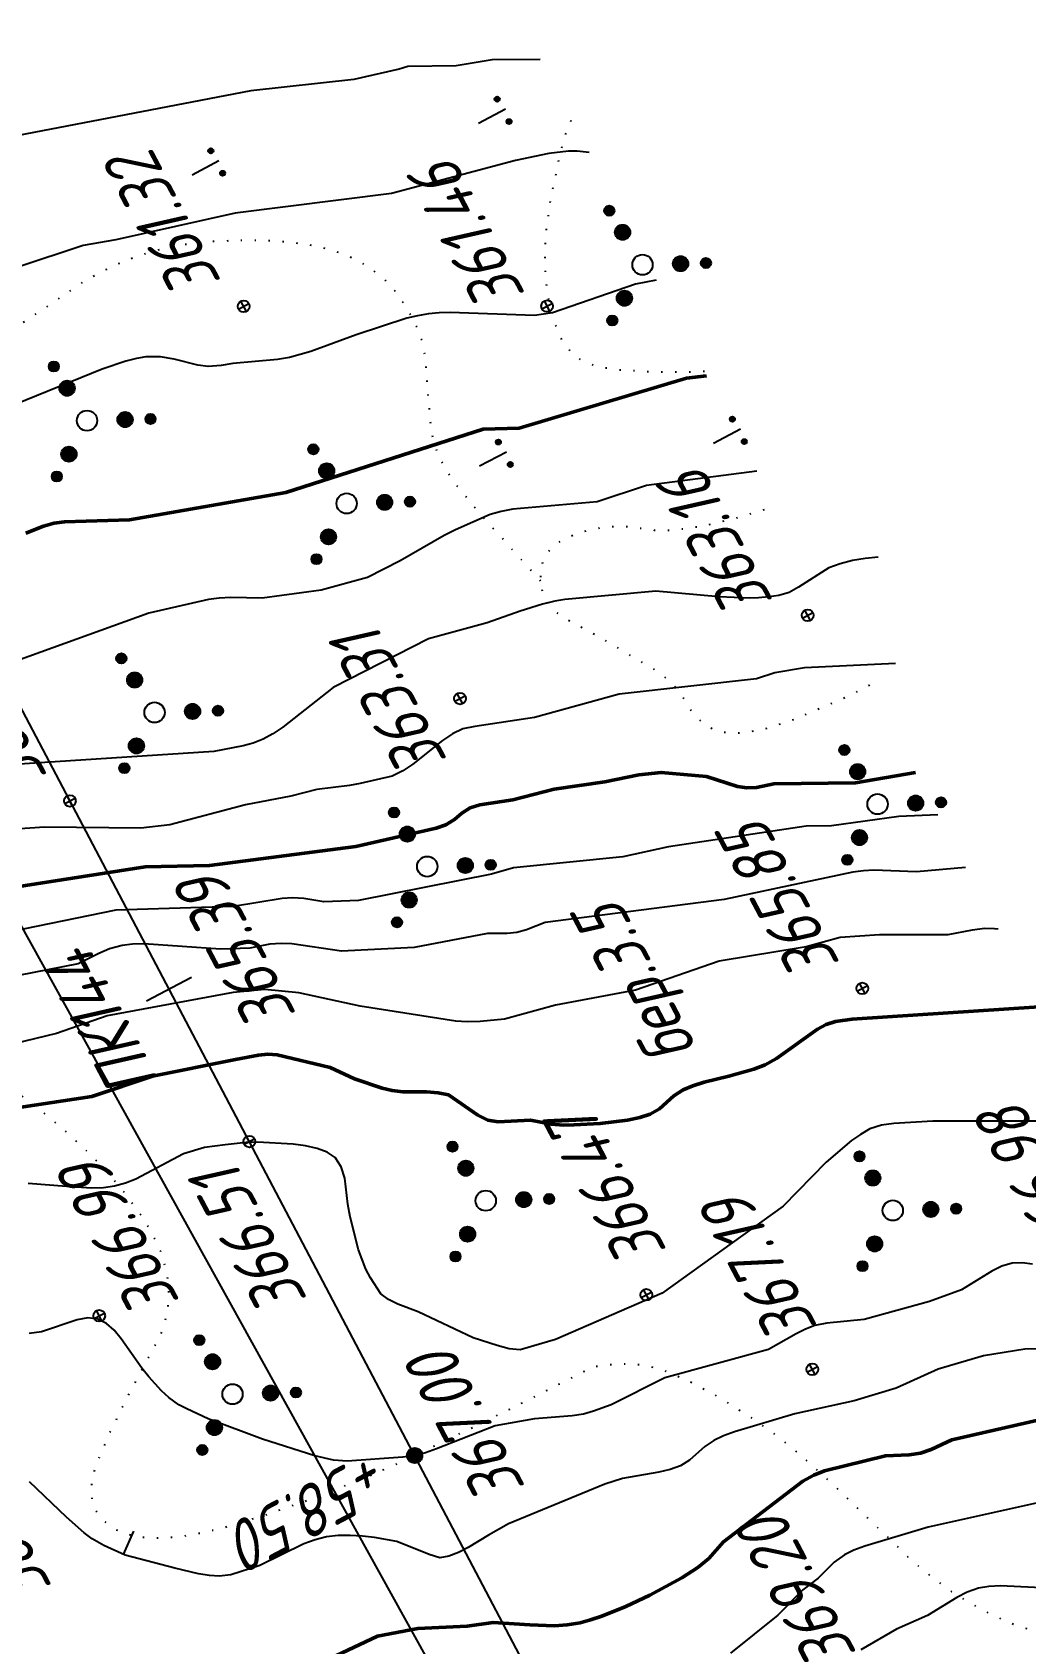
# Model space of a CAD drawing. Extents: x 1517348 to 1518464, y 2188576 to 2190606.
# Drawn here: x 1518215.2 to 1518293.5, y 2188930.2 to 2189057.1 of the extents above; entities that cross this region are included whole.
import ezdxf
from ezdxf.enums import TextEntityAlignment as Align

# ---------------------------------------------------------------- set-up
doc = ezdxf.new("R2010")
doc.units = 0
doc.linetypes.add('ИИDot', pattern=[1, 0, -1])
for name, color, linetype, lineweight in [('ИИ_КОНТУР_025', 7, 'ИИDot', 25), ('ИИ_ОТМЕТКА_025', 7, 'Continuous', 25), ('ИИ_ПИКЕТАЖ_025', 7, 'Continuous', 25), ('ИИ_РАЗМЕР_025', 7, 'Continuous', 25), ('ИИ_РЕЛЬЕФ_025', 34, 'Continuous', 25), ('ИИ_РЕЛЬЕФ_050', 34, 'Continuous', 50), ('ИИ_ТЕКСТ_025', 7, 'Continuous', 25), ('ИИ_ТРАССА_ТРУБ_025', 7, 'Continuous', 25), ('ИИ_УГОДЬЯ_025', 7, 'Continuous', 25)]:
    doc.layers.add(name, color=color, linetype=linetype, lineweight=lineweight)
doc.styles.add('VNIPISIMPLEXCUR', font='simplex.shx', dxfattribs={"width": 0.8, "oblique": 15})
doc.dimstyles.new('ИИ-2000-м-dm$0', dxfattribs={"dimscale": 2, "dimtxt": 2.5, "dimasz": 2.5, "dimexe": 1.25, "dimexo": 0, "dimgap": 1, "dimtad": 1, "dimtoh": 1, "dimzin": 1, "dimdsep": 46, "dimtxsty": 'VNIPISIMPLEXCUR', "dimblk": 'OBLIQUE', "dimcen": 2.5, "dimaunit": 1, "dimadec": 4, "dimazin": 0, "dimtfac": 1, "dimtmove": 1, "dimatfit": 2, "dimfxl": 1, "dimarcsym": 0})
doc.dimstyles.new('ИИ-2000-м-dm$2', dxfattribs={"dimscale": 2, "dimtxt": 2.5, "dimasz": 2.5, "dimexe": 1.25, "dimexo": 0, "dimgap": 1, "dimtad": 2, "dimtoh": 1, "dimzin": 1, "dimdsep": 46, "dimtxsty": 'VNIPISIMPLEXCUR', "dimcen": 2.5, "dimaunit": 1, "dimazin": 0, "dimtfac": 1, "dimtmove": 1, "dimatfit": 2, "dimfxl": 1, "dimarcsym": 0})

# ---------------------------------------------------------------- blocks, each defined once
blk = doc.blocks.new('PICKET')
at = {"color": 0, "linetype": 'Continuous', "lineweight": 25}
for p, q in [((-0.23, 0), (0.23, 0)), ((0, 0.23), (0, -0.23))]:
    blk.add_line(p, q, dxfattribs=at)
blk.add_circle((0, 0), 0.23, dxfattribs=at)
at = {"color": 0, "linetype": 'Continuous', "style": 'VNIPISIMPLEXCUR', "oblique": 15, "width": 0.8}
blk.add_attdef('OTMETKA', (1.25, 0.3), '', height=2, dxfattribs=at)
at = {"color": 8, "linetype": 'Continuous', "style": 'VNIPISIMPLEXCUR', "oblique": 15, "width": 0.8, "flags": 1}
blk.add_attdef('NOMER', (1.25, -2.7), '', height=2, dxfattribs=at)
blk = doc.blocks.new('ИИ053952')
at = {"linetype": 'Continuous', "lineweight": 25}
h = blk.add_hatch(color=0, dxfattribs=at)
edge = h.paths.add_edge_path()
edge.add_arc((-1.309, 2.13), 0.2, 0, 360)
h = blk.add_hatch(color=0, dxfattribs=at)
edge = h.paths.add_edge_path()
edge.add_arc((-0.785, 1.278), 0.3, 0, 360)
h = blk.add_hatch(color=0, dxfattribs=at)
edge = h.paths.add_edge_path()
edge.add_arc((1.499, 0.041), 0.3, 0, 360)
h = blk.add_hatch(color=0, dxfattribs=at)
edge = h.paths.add_edge_path()
edge.add_arc((2.499, 0.068), 0.2, 0, 360)
h = blk.add_hatch(color=0, dxfattribs=at)
edge = h.paths.add_edge_path()
edge.add_arc((-0.714, -1.319), 0.3, 0, 360)
h = blk.add_hatch(color=0, dxfattribs=at)
edge = h.paths.add_edge_path()
edge.add_arc((-1.19, -2.198), 0.2, 0, 360)
at = {"color": 0, "linetype": 'Continuous', "lineweight": 25}
for centre, radius in [((-1.309, 2.13), 0.2), ((-0.785, 1.278), 0.3), ((0, 0), 0.4), ((1.499, 0.041), 0.3), ((2.499, 0.068), 0.2), ((-0.714, -1.319), 0.3), ((-1.19, -2.198), 0.2)]:
    blk.add_circle(centre, radius, dxfattribs=at)
blk = doc.blocks.new('ИИ05407')
at = {"linetype": 'Continuous', "lineweight": 25}
h = blk.add_hatch(color=0, dxfattribs=at)
edge = h.paths.add_edge_path()
edge.add_arc((-0.5, 0.1), 0.1, 0, 360)
h = blk.add_hatch(color=0, dxfattribs=at)
edge = h.paths.add_edge_path()
edge.add_arc((0.5, 0.1), 0.1, 0, 360)
at = {"color": 0, "linetype": 'Continuous', "lineweight": 25}
blk.add_lwpolyline([(0, 0), (0, 1.2)], dxfattribs=at)
for centre in [(-0.5, 0.1), (0.5, 0.1)]:
    blk.add_circle(centre, 0.1, dxfattribs=at)
blk = doc.blocks.new('ИИ15001')
at = {"color": 0, "linetype": 'Continuous', "lineweight": 25}
blk.add_lwpolyline([(0, 1), (0, -1)], dxfattribs=at)
at = {"color": 0, "linetype": 'Continuous', "lineweight": 25, "style": 'VNIPISIMPLEXCUR', "oblique": 15, "width": 0.8}
blk.add_attdef('STATIONING', text='', height=2, dxfattribs=at).set_placement((0, 2), align=Align.CENTER)
at = {"color": 7, "linetype": 'Continuous', "lineweight": 25, "style": 'VNIPISIMPLEXCUR', "oblique": 15, "width": 0.8}
blk.add_attdef('HEIGHT', text='', height=2, dxfattribs=at).set_placement((0, -2), align=Align.TOP_CENTER)
blk = doc.blocks.new('ИИ15002')
at = {"linetype": 'Continuous', "lineweight": 25}
h = blk.add_hatch(color=0, dxfattribs=at)
edge = h.paths.add_edge_path()
edge.add_arc((0, 0), 0.3, 0, 360)
at = {"color": 0, "linetype": 'Continuous', "lineweight": 25}
blk.add_circle((0, 0), 0.3, dxfattribs=at)
at = {"color": 0, "linetype": 'Continuous', "style": 'VNIPISIMPLEXCUR', "oblique": 15, "width": 0.8}
blk.add_attdef('STATIONING', (1, 1.3), '', height=2, rotation=90, dxfattribs=at)
at = {"color": 7, "linetype": 'Continuous', "style": 'VNIPISIMPLEXCUR', "oblique": 15, "width": 0.8}
blk.add_attdef('HEIGHT', text='', height=2, dxfattribs=at).set_placement((0, -1.3), align=Align.TOP_CENTER)
blk = doc.blocks.new('ИИ053296')
at = {"color": 0, "linetype": 'Continuous', "lineweight": 25}
blk.add_lwpolyline([(0, 0), (1, 0)], dxfattribs=at)
blk = doc.blocks.new('*D23')
at = {"layer": 'Defpoints', "color": 0, "transparency": 16777216}
for p in [(1517433.62, 2190485.82), (1517814.44, 2189993.77), (1517710.22, 2189950.84), (1517583.52, 2189878.79), (1518412.38, 2188627.85)]:
    blk.add_point(p, dxfattribs=at)
at = {"layer": 'ИИ_РАЗМЕР_025', "color": 0, "lineweight": -2, "transparency": 16777216}
for p, q in [((1517701.87, 2189947.56), (1517694.82, 2189960.94)), ((1517709.2, 2189948.67), (1517701.87, 2189947.56))]:
    blk.add_line(p, q, dxfattribs=at)
blk.add_arc((1517718.1, 2189945.8), 9.35, 142.4771, 181.7709, dxfattribs=at)
at = {"layer": 'ИИ_РАЗМЕР_025', "color": 0, "transparency": 16777216}
for points in [[(1517710.25, 2189952), (1517711.11, 2189950.98), (1517713.74, 2189954.07)], [(1517709.4, 2189945.67), (1517708.1, 2189945.35), (1517709.73, 2189941.63)]]:
    blk.add_solid(points, dxfattribs=at)
at = {"layer": 'ИИ_РАЗМЕР_025', "color": 0, "transparency": 16777216, "insert": (1517695.12, 2189953.12), "char_height": 4, "attachment_point": 5, "rotation": 117.7798, "style": 'VNIPISIMPLEXCUR'}
blk.add_mtext("88°41'", dxfattribs=at)
blk = doc.blocks.new('_Oblique')
at = {"color": 0, "linetype": 'ByBlock', "lineweight": -2}
blk.add_line((-0.5, -0.5), (0.5, 0.5), dxfattribs=at)
blk = doc.blocks.new('*D27')
at = {"layer": 'Defpoints', "color": 0, "transparency": 16777216}
for p in [(1517483.76, 2190304.73), (1518396.8, 2188657.42), (1518396.8, 2188657.42)]:
    blk.add_point(p, dxfattribs=at)
at = {"layer": 'ИИ_РАЗМЕР_025', "color": 0, "lineweight": -2, "transparency": 16777216}
for p, q in [((1517483.76, 2190304.73), (1517481.57, 2190303.52)), ((1517483.76, 2190304.73), (1518396.8, 2188657.42)), ((1518396.8, 2188657.42), (1518394.62, 2188656.2))]:
    blk.add_line(p, q, dxfattribs=at)
at = {"layer": 'ИИ_РАЗМЕР_025', "color": 0, "lineweight": -2, "transparency": 16777216, "xscale": 4, "yscale": 4, "zscale": 4}
for p, rotation in [((1517483.76, 2190304.73), 118.9980081626661), ((1518396.8, 2188657.42), 298.9980081626661)]:
    blk.add_blockref('_Oblique', p, dxfattribs=dict(at, rotation=rotation))
at = {"layer": 'ИИ_РАЗМЕР_025', "color": 0, "transparency": 16777216, "insert": (1517937.66, 2189479.62), "char_height": 4, "attachment_point": 5, "rotation": 118.998, "style": 'VNIPISIMPLEXCUR'}
blk.add_mtext('1883.43', dxfattribs=at)

msp = doc.modelspace()

# ---------------------------------------------------------------- linework, layer by layer
at = {"layer": 'ИИ_КОНТУР_025', "linetype": 'ИИDot', "flags": 128}
for points in [[(1518255.23, 2189013.891), (1518250.543, 2189019.079), (1518248.5, 2189021.566), (1518247.786, 2189022.625), (1518247.263, 2189023.63), (1518246.877, 2189024.648), (1518246.63, 2189025.679), (1518246.325, 2189028.986), (1518246.172, 2189031.458), (1518245.896, 2189032.751), (1518245.4, 2189034.072), (1518244.684, 2189035.42), (1518243.748, 2189036.766), (1518243.197, 2189037.377), (1518242.591, 2189037.936), (1518241.93, 2189038.443), (1518241.214, 2189038.899), (1518240.443, 2189039.303), (1518239.617, 2189039.655), (1518238.735, 2189039.956), (1518237.788, 2189040.207), (1518236.766, 2189040.41), (1518234.494, 2189040.671), (1518231.919, 2189040.74), (1518229.041, 2189040.616), (1518227.539, 2189040.456), (1518226.066, 2189040.197), (1518224.62, 2189039.837), (1518223.202, 2189039.378), (1518221.811, 2189038.819), (1518220.447, 2189038.161), (1518219.111, 2189037.403), (1518210.78, 2189031.778), (1518206.6, 2189029.171), (1518200.816, 2189025.87), (1518195.222, 2189022.855), (1518193.138, 2189021.843), (1518190.95, 2189020.854), (1518188.657, 2189019.888), (1518183.761, 2189018.022), (1518178.449, 2189016.246), (1518175.79, 2189015.457), (1518173.334, 2189014.819), (1518171.082, 2189014.333), (1518169.033, 2189013.999), (1518167.186, 2189013.817), (1518165.544, 2189013.786), (1518164.104, 2189013.907), (1518162.867, 2189014.18), (1518160.767, 2189014.911), (1518159.004, 2189015.706), (1518157.58, 2189016.568), (1518156.995, 2189017.023), (1518156.046, 2189017.996), (1518155.217, 2189019.129), (1518154.475, 2189020.438), (1518153.82, 2189021.92), (1518153.189, 2189023.527), (1518152.745, 2189024.269), (1518152.195, 2189024.955), (1518151.539, 2189025.583), (1518150.777, 2189026.154), (1518149.908, 2189026.668), (1518148.933, 2189027.124), (1518146.75, 2189027.88), (1518141.577, 2189029.45), (1518140.346, 2189029.795), (1518139.026, 2189030.307), (1518136.779, 2189031.464), (1518132.669, 2189033.999), (1518130.602, 2189035.11), (1518128.916, 2189035.864), (1518128.086, 2189036.398), (1518127.77, 2189036.702), (1518127.519, 2189037.03), (1518127.334, 2189037.383), (1518127.213, 2189037.761), (1518127.162, 2189038.574), (1518127.315, 2189039.381), (1518127.664, 2189040.166), (1518128.209, 2189040.929), (1518128.967, 2189041.658), (1518129.456, 2189041.984), (1518130.025, 2189042.279), (1518131.4, 2189042.781), (1518133.092, 2189043.162), (1518135.027, 2189043.47), (1518135.933, 2189043.695), (1518136.774, 2189043.983), (1518137.548, 2189044.333), (1518138.258, 2189044.746), (1518138.902, 2189045.221), (1518139.48, 2189045.759), (1518139.993, 2189046.36), (1518140.431, 2189047.057), (1518140.783, 2189047.883), (1518141.051, 2189048.838), (1518141.233, 2189049.922), (1518141.33, 2189051.135), (1518141.342, 2189052.477), (1518141.269, 2189053.948), (1518140.816, 2189058.535), (1518140.737, 2189060.839), (1518140.778, 2189061.734), (1518140.873, 2189062.458), (1518141.022, 2189063.012), (1518141.224, 2189063.394), (1518142.283, 2189064.479), (1518144.084, 2189065.951), (1518146.545, 2189067.799), (1518147.314, 2189068.473), (1518148.002, 2189069.168), (1518148.61, 2189069.885), (1518149.137, 2189070.623), (1518149.585, 2189071.383), (1518149.952, 2189072.164), (1518150.239, 2189072.967), (1518150.665, 2189074.626), (1518150.955, 2189076.346), (1518151.109, 2189078.127), (1518151.127, 2189079.971), (1518150.967, 2189081.857), (1518150.584, 2189083.768), (1518149.98, 2189085.704), (1518149.153, 2189087.665), (1518145.202, 2189095.753), (1518144.648, 2189096.775), (1518144.023, 2189097.769), (1518143.328, 2189098.736), (1518142.561, 2189099.674), (1518141.723, 2189100.585), (1518140.814, 2189101.468), (1518139.834, 2189102.324), (1518137.705, 2189103.934), (1518135.594, 2189105.315), (1518133.545, 2189106.45), (1518131.558, 2189107.338), (1518129.601, 2189107.989), (1518127.49, 2189108.47), (1518125.195, 2189108.791), (1518122.714, 2189108.951), (1518121.404, 2189108.971), (1518119.988, 2189109.173), (1518118.408, 2189109.78), (1518116.662, 2189110.791), (1518114.752, 2189112.207), (1518112.676, 2189114.026), (1518110.764, 2189116.314), (1518108.715, 2189118.448), (1518105.461, 2189121.913), (1518102.95, 2189125.03), (1518100.725, 2189127.91), (1518098.784, 2189130.555), (1518097.127, 2189132.963), (1518095.755, 2189135.134), (1518094.668, 2189137.07), (1518093.866, 2189138.768), (1518093.348, 2189140.231), (1518092.344, 2189144.263), (1518091.588, 2189148.296), (1518090.364, 2189152.349), (1518088.892, 2189155.454), (1518087.655, 2189157.641), (1518086.246, 2189159.531), (1518082.475, 2189163.378), (1518082.475, 2189163.378), (1518072.192, 2189172.117), (1518070.902, 2189173.259), (1518069.724, 2189174.435), (1518068.658, 2189175.644), (1518067.703, 2189176.886), (1518066.861, 2189178.162), (1518066.129, 2189179.471), (1518065.51, 2189180.814), (1518065.002, 2189182.19), (1518064.212, 2189184.927), (1518063.647, 2189187.567), (1518063.308, 2189190.111), (1518063.195, 2189192.558), (1518063.164, 2189193.744), (1518063.07, 2189194.901), (1518062.913, 2189196.031), (1518062.693, 2189197.133), (1518062.41, 2189198.207), (1518062.064, 2189199.253), (1518061.656, 2189200.271), (1518060.298, 2189203.137), (1518059.649, 2189204.859), (1518059.237, 2189206.428), (1518058.282, 2189209.588), (1518058.256, 2189211.543), (1518058.314, 2189212.317), (1518058.631, 2189213.536), (1518059.753, 2189214.667), (1518061.602, 2189215.641), (1518063.933, 2189216.45), (1518064.473, 2189216.665), (1518065.008, 2189216.771), (1518067.551, 2189216.658), (1518069.338, 2189216.769), (1518070.211, 2189216.958), (1518071.651, 2189217.528), (1518073.248, 2189218.443), (1518075.08, 2189219.813), (1518077.227, 2189221.748), (1518079.66, 2189224.163), (1518080.466, 2189224.865), (1518081.251, 2189225.46), (1518082.016, 2189225.946), (1518082.759, 2189226.324), (1518083.482, 2189226.595), (1518084.183, 2189226.757), (1518087.779, 2189226.942), (1518089.109, 2189227.146), (1518089.472, 2189227.266), (1518089.779, 2189227.459), (1518090.03, 2189227.726), (1518090.226, 2189228.066), (1518090.365, 2189228.479), (1518090.449, 2189228.966), (1518090.449, 2189230.158), (1518089.91, 2189234.73), (1518087.961, 2189247.96), (1518087.825, 2189250.237), (1518087.886, 2189252.738), (1518087.95, 2189253.622), (1518088.076, 2189254.479), (1518088.305, 2189255.258), (1518088.637, 2189255.959), (1518089.071, 2189256.583), (1518089.608, 2189257.129), (1518090.248, 2189257.597), (1518090.991, 2189257.988), (1518092.724, 2189258.569), (1518099.878, 2189260.634), (1518101.957, 2189261.46), (1518103.896, 2189262.481), (1518104.484, 2189262.877), (1518105.004, 2189263.315), (1518105.456, 2189263.797), (1518105.839, 2189264.323), (1518106.154, 2189264.892), (1518106.4, 2189265.505), (1518106.577, 2189266.162), (1518106.686, 2189266.862), (1518106.717, 2189268.224), (1518106.644, 2189268.845), (1518106.512, 2189269.425), (1518106.32, 2189269.965), (1518106.07, 2189270.464), (1518105.76, 2189270.923), (1518104.98, 2189271.724), (1518104.083, 2189272.396), (1518103.086, 2189272.944), (1518101.99, 2189273.367), (1518097.144, 2189274.54), (1518093.668, 2189275.367), (1518091.173, 2189276.193), (1518088.847, 2189277.215), (1518087.427, 2189278.042), (1518086.156, 2189279.032), (1518085.035, 2189280.183), (1518084.063, 2189281.496), (1518083.004, 2189282.964), (1518081.622, 2189284.582), (1518079.915, 2189286.349), (1518074.918, 2189291.083), (1518072.596, 2189293.566), (1518071.406, 2189295.034), (1518070.918, 2189295.751), (1518070.498, 2189296.507), (1518070.147, 2189297.303), (1518069.865, 2189298.139), (1518069.653, 2189299.014), (1518069.509, 2189299.929), (1518069.434, 2189300.883), (1518069.458, 2189306.334), (1518069.366, 2189308.42), (1518069.282, 2189309.048), (1518069.121, 2189309.686), (1518068.882, 2189310.336), (1518068.565, 2189310.996), (1518067.699, 2189312.351), (1518066.52, 2189313.75), (1518065.842, 2189314.428), (1518065.142, 2189315.043), (1518064.42, 2189315.594), (1518063.675, 2189316.081), (1518063.028, 2189316.438), (1518059.919, 2189318.486), (1518058.588, 2189319.226), (1518057.508, 2189319.692), (1518056.256, 2189319.979), (1518055.129, 2189320.09), (1518054.103, 2189320.051), (1518052.834, 2189319.821), (1518051.629, 2189319.439), (1518048.594, 2189318.088), (1518047.29, 2189317.534), (1518046.173, 2189317.209), (1518044.925, 2189317.086), (1518042.387, 2189317.065), (1518041.405, 2189317.244), (1518040.15, 2189317.884)], [(1518268.136, 2189030.398), (1518267.121, 2189030.346), (1518264.011, 2189030.354), (1518261.475, 2189030.513), (1518260.103, 2189030.701), (1518259.505, 2189030.841), (1518258.954, 2189031.039), (1518258.45, 2189031.296), (1518257.993, 2189031.611), (1518257.584, 2189031.984), (1518257.222, 2189032.415), (1518256.907, 2189032.904), (1518256.408, 2189034.043), (1518256.03, 2189035.307), (1518255.764, 2189036.683), (1518255.608, 2189038.169), (1518255.572, 2189039.79), (1518255.706, 2189041.687), (1518256.017, 2189043.883), (1518256.816, 2189047.739), (1518257.195, 2189049.068), (1518257.666, 2189050.257), (1518257.67, 2189050.266)], [(1518281.157, 2189005.681), (1518281.122, 2189005.663), (1518279.019, 2189004.602), (1518275.328, 2189003.025), (1518273.193, 2189002.305), (1518271.451, 2189001.942), (1518270.501, 2189001.892), (1518269.668, 2189001.964), (1518268.945, 2189002.15), (1518268.332, 2189002.45), (1518267.59, 2189003.082), (1518266.978, 2189003.82), (1518266.13, 2189005.242), (1518265.315, 2189006.1), (1518264.167, 2189006.933), (1518260.124, 2189009.333), (1518256.87, 2189011.085), (1518256.133, 2189011.745), (1518255.58, 2189012.578), (1518255.34, 2189013.213), (1518255.23, 2189013.891), (1518255.252, 2189014.613), (1518255.405, 2189015.379), (1518255.547, 2189015.76), (1518255.756, 2189016.117), (1518256.029, 2189016.45), (1518256.369, 2189016.757), (1518257.245, 2189017.299), (1518258.384, 2189017.742), (1518259.657, 2189018.054), (1518260.936, 2189018.201), (1518262.22, 2189018.185), (1518264.209, 2189017.909), (1518265.013, 2189017.886), (1518265.923, 2189017.934), (1518268.058, 2189018.247), (1518270.614, 2189018.848), (1518273.482, 2189019.703), (1518273.724, 2189019.791)], [(1518124.969, 2188958.89), (1518128.53, 2188958.862), (1518131.597, 2188958.661), (1518132.881, 2188958.495), (1518135.066, 2188958.092), (1518136.189, 2188957.97), (1518137.369, 2188957.92), (1518138.607, 2188957.941), (1518139.902, 2188958.035), (1518141.256, 2188958.2), (1518144.135, 2188958.747), (1518146.942, 2188959.51), (1518148.205, 2188959.946), (1518149.374, 2188960.417), (1518150.45, 2188960.925), (1518151.433, 2188961.468), (1518152.322, 2188962.047), (1518153.902, 2188963.256), (1518154.758, 2188963.771), (1518155.687, 2188964.207), (1518156.687, 2188964.563), (1518157.759, 2188964.84), (1518158.904, 2188965.038), (1518160.12, 2188965.157), (1518162.704, 2188965.247), (1518163.942, 2188965.398), (1518165.122, 2188965.65), (1518166.245, 2188966.002), (1518167.31, 2188966.456), (1518168.318, 2188967.01), (1518169.268, 2188967.665), (1518172.978, 2188970.904), (1518175.313, 2188973.177), (1518178.087, 2188976.051), (1518180.125, 2188978.312), (1518181.848, 2188979.559), (1518184.72, 2188979.767), (1518186.418, 2188979.937), (1518187.937, 2188980.131), (1518189.364, 2188980.095), (1518190.991, 2188979.94), (1518194.459, 2188979.908), (1518197.799, 2188979.937), (1518199.591, 2188979.854), (1518201.398, 2188979.606), (1518203.219, 2188979.192), (1518205.054, 2188978.612), (1518206.904, 2188977.867), (1518208.768, 2188976.957), (1518210.646, 2188975.881), (1518212.539, 2188974.639), (1518214.378, 2188973.311), (1518216.095, 2188971.976), (1518217.689, 2188970.634), (1518219.161, 2188969.284), (1518220.511, 2188967.928), (1518221.738, 2188966.564), (1518222.843, 2188965.193), (1518223.825, 2188963.814), (1518224.646, 2188962.443), (1518225.265, 2188961.094), (1518225.682, 2188959.766), (1518225.898, 2188958.459), (1518225.912, 2188957.175), (1518225.725, 2188955.911), (1518225.337, 2188954.67), (1518224.746, 2188953.45), (1518222.835, 2188949.952), (1518221.248, 2188946.713), (1518220.37, 2188944.698), (1518220.039, 2188943.755), (1518219.852, 2188942.884), (1518219.809, 2188942.085), (1518219.91, 2188941.358), (1518220.154, 2188940.703), (1518220.543, 2188940.12), (1518221.076, 2188939.609), (1518221.752, 2188939.17), (1518222.569, 2188938.828), (1518223.523, 2188938.609), (1518224.613, 2188938.512), (1518225.84, 2188938.537), (1518227.204, 2188938.684), (1518228.705, 2188938.954), (1518230.342, 2188939.346), (1518233.948, 2188940.451), (1518237.547, 2188941.718), (1518241.059, 2188943.1), (1518244.485, 2188944.597), (1518252.5, 2188948.498), (1518259.385, 2188951.999), (1518261.059, 2188952.214), (1518262.462, 2188952.241), (1518263.615, 2188952.082), (1518265.173, 2188951.623), (1518266.884, 2188950.889), (1518268.983, 2188949.752), (1518271.548, 2188948.166), (1518273.529, 2188946.774), (1518275.454, 2188945.245), (1518278.237, 2188942.747), (1518284.178, 2188937.012), (1518285.312, 2188936.023), (1518286.458, 2188935.114), (1518287.616, 2188934.285), (1518288.785, 2188933.536), (1518289.965, 2188932.867), (1518291.158, 2188932.278), (1518292.361, 2188931.769), (1518294.617, 2188930.985), (1518296.545, 2188930.51), (1518297.386, 2188930.389), (1518298.145, 2188930.345), (1518298.823, 2188930.378), (1518299.971, 2188930.638), (1518304.152, 2188931.838), (1518305.481, 2188932.366), (1518306.585, 2188932.989), (1518307.564, 2188933.769), (1518309.172, 2188935.362), (1518310.577, 2188936.966), (1518310.952, 2188937.531), (1518311.245, 2188938.1), (1518311.457, 2188938.67), (1518311.587, 2188939.244), (1518311.635, 2188939.82), (1518311.601, 2188940.399), (1518311.486, 2188940.981), (1518311.261, 2188941.653), (1518310.404, 2188943.538), (1518309.002, 2188946.142), (1518305.88, 2188951.396), (1518302.157, 2188957.596), (1518301.014, 2188959.772), (1518300.947, 2188960.027), (1518300.946, 2188963.518), (1518301.228, 2188965.169), (1518301.703, 2188966.679)]]:
    msp.add_lwpolyline(points, dxfattribs=at)
at = {"layer": 'ИИ_РЕЛЬЕФ_025'}
for points, elevation in [([(1518255.187, 2189054.98), (1518251.405, 2189054.957), (1518248.588, 2189054.482), (1518244.779, 2189054.436), (1518244.071, 2189054.214), (1518240.521, 2189053.405), (1518232.398, 2189052.516), (1518211.297, 2189048.477)], 360.5), ([(1518259.049, 2189047.648), (1518258.114, 2189047.769), (1518257.43, 2189047.75), (1518255.89, 2189047.57), (1518253.243, 2189047.022), (1518243.484, 2189044.426), (1518231.161, 2189042.87), (1518221.757, 2189040.784), (1518219.193, 2189040.331), (1518208.773, 2189036.877)], 361), ([(1518264.344, 2189037.596), (1518262.697, 2189037.277), (1518256.17, 2189035.014), (1518254.743, 2189034.813), (1518248.097, 2189035.057), (1518247.226, 2189035.023), (1518246.406, 2189034.946), (1518245.517, 2189034.797), (1518244.69, 2189034.594), (1518240.696, 2189033.294), (1518237.126, 2189031.981), (1518235.431, 2189031.501), (1518234.5, 2189031.332), (1518230.966, 2189031.031), (1518230.056, 2189030.875), (1518229.027, 2189030.79), (1518228.229, 2189030.896), (1518226.355, 2189031.371), (1518225.286, 2189031.545), (1518224.135, 2189031.544), (1518223.376, 2189031.423), (1518222.535, 2189031.211), (1518220.669, 2189030.58), (1518213.824, 2189027.796)], 361.5), ([(1518272.271, 2189022.55), (1518263.564, 2189021.427), (1518259.679, 2189020.138), (1518253.042, 2189019.543), (1518252.131, 2189019.365), (1518251.245, 2189019.13), (1518248.526, 2189017.915), (1518247.638, 2189017.467), (1518244.165, 2189015.474), (1518241.588, 2189014.175), (1518237.946, 2189013.166), (1518233.283, 2189012.529), (1518230.808, 2189012.599), (1518229.907, 2189012.545), (1518229.058, 2189012.425), (1518224.348, 2189011.349), (1518213.008, 2189007.263)], 362.5), ([(1518281.831, 2189015.776), (1518280.794, 2189015.675), (1518279.798, 2189015.5), (1518278.843, 2189015.251), (1518277.93, 2189014.928), (1518275.563, 2189013.4), (1518274.811, 2189013), (1518274.009, 2189012.762), (1518273.222, 2189012.638), (1518272.398, 2189012.568), (1518271.651, 2189012.548), (1518269.292, 2189012.66), (1518264.307, 2189013.099), (1518257.151, 2189012.446), (1518256.343, 2189012.299), (1518255.386, 2189012.07), (1518253.608, 2189011.509), (1518251.027, 2189010.603), (1518246.401, 2189009.333), (1518238.891, 2189005.501), (1518234.911, 2189002.377), (1518234.133, 2189001.862), (1518233.372, 2189001.446), (1518232.573, 2189001.129), (1518231.791, 2189000.915), (1518229.476, 2189000.452), (1518202.034, 2188998.666)], 363), ([(1518283.193, 2189007.406), (1518276.019, 2189007.044), (1518273.686, 2189006.653), (1518272.243, 2189006.196), (1518261.41, 2189004.979), (1518254.753, 2189003.133), (1518250.037, 2189002.438), (1518249.102, 2189002.26), (1518248.283, 2189001.855), (1518247.491, 2189001.324), (1518245.162, 2188999.476), (1518244.363, 2188998.937), (1518243.535, 2188998.518), (1518241.018, 2188997.944), (1518240.168, 2188997.793), (1518237.585, 2188997.461), (1518235.557, 2188996.951), (1518231.986, 2188996.27), (1518226.001, 2188994.697), (1518223.72, 2188994.435), (1518216.145, 2188994.497), (1518209.145, 2188994.041)], 363.5), ([(1518286.537, 2188995.468), (1518283.465, 2188995.329), (1518278.147, 2188994.602), (1518276.147, 2188994.58), (1518265.313, 2188992.948), (1518261.721, 2188992.157), (1518253.098, 2188991.3), (1518251.361, 2188990.809), (1518240.881, 2188988.734), (1518238.154, 2188988.608), (1518236.571, 2188988.874), (1518235.691, 2188988.929), (1518234.856, 2188988.874), (1518231.04, 2188988.238), (1518221.769, 2188987.973), (1518207.261, 2188985.006)], 364.5), ([(1518288.714, 2188991.335), (1518284.838, 2188990.983), (1518281.484, 2188991.113), (1518280.685, 2188991.073), (1518279.82, 2188990.951), (1518269.696, 2188988.805), (1518255.593, 2188987), (1518254.106, 2188986.405), (1518253.351, 2188986.192), (1518252.589, 2188986.119), (1518251.043, 2188986.136), (1518245.261, 2188985.032), (1518239.528, 2188984.727), (1518235.633, 2188985.304), (1518234.785, 2188985.345), (1518233.904, 2188985.274), (1518232.328, 2188984.98), (1518230.01, 2188984.885), (1518223.961, 2188985.309), (1518223.066, 2188985.285), (1518222.255, 2188985.191), (1518221.27, 2188984.926), (1518220.414, 2188984.554), (1518218.779, 2188983.746), (1518210.569, 2188982.14)], 365), ([(1518291.286, 2188986.453), (1518290.987, 2188986.489), (1518290.221, 2188986.511), (1518289.24, 2188986.398), (1518287.316, 2188986.02), (1518281.921, 2188986.006), (1518278.828, 2188985.804), (1518276.147, 2188985.083), (1518269.306, 2188983.955), (1518262.714, 2188981.65), (1518256.398, 2188980.476), (1518252.387, 2188979.383), (1518250.468, 2188979.178), (1518249.432, 2188979.155), (1518248.557, 2188979.229), (1518241, 2188980.406), (1518236.181, 2188981.461), (1518233.491, 2188981.716), (1518231.009, 2188981.478), (1518221.08, 2188979.63), (1518217.09, 2188978.258), (1518204.258, 2188975.145)], 365.5), ([(1518294.504, 2188971.332), (1518286.136, 2188971.341), (1518283.066, 2188971.149), (1518282.084, 2188971.012), (1518281.175, 2188970.745), (1518280.439, 2188970.301), (1518279.726, 2188969.817), (1518277.727, 2188968.118), (1518274.352, 2188964.63), (1518264.806, 2188957.778), (1518256.405, 2188954.135), (1518253.626, 2188953.32), (1518252.739, 2188953.416), (1518251.81, 2188953.67), (1518249.926, 2188954.273), (1518245.591, 2188956.306), (1518243.981, 2188956.933), (1518243.253, 2188957.298), (1518242.646, 2188957.742), (1518241.823, 2188959.007), (1518241.461, 2188959.674), (1518240.885, 2188961.21), (1518240.227, 2188963.815), (1518240.052, 2188964.799), (1518239.796, 2188966.849), (1518239.526, 2188967.753), (1518239.038, 2188968.468), (1518238.421, 2188968.885), (1518237.627, 2188969.185), (1518236.712, 2188969.387), (1518235.729, 2188969.516), (1518232.92, 2188969.672), (1518232.034, 2188969.671), (1518230.372, 2188969.487), (1518228.735, 2188969.262), (1518227.089, 2188968.76), (1518223.321, 2188966.769), (1518222.51, 2188966.454), (1518221.648, 2188966.215), (1518220.779, 2188966.09), (1518219.847, 2188966.063), (1518217.863, 2188966.187), (1518214.841, 2188966.418)], 366.5), ([(1518293.988, 2188960.085), (1518293.186, 2188960.176), (1518292.395, 2188960.145), (1518291.58, 2188959.905), (1518290.778, 2188959.509), (1518288.397, 2188958.049), (1518285.877, 2188957.123), (1518280.716, 2188955.709), (1518277.796, 2188955.424), (1518276.845, 2188955.232), (1518276.093, 2188954.945), (1518275.359, 2188954.577), (1518273.188, 2188953.339), (1518265.007, 2188951.117), (1518260.796, 2188948.997), (1518259.389, 2188948.48), (1518258.608, 2188948.264), (1518257.727, 2188948.126), (1518254.757, 2188947.894), (1518251.641, 2188947.324), (1518247.029, 2188945.516), (1518246.162, 2188945.221), (1518245.309, 2188944.999), (1518244.371, 2188944.858), (1518239.979, 2188944.556), (1518238.902, 2188944.64), (1518237.427, 2188944.984), (1518233.309, 2188946.274), (1518229.031, 2188947.9), (1518227.355, 2188948.665), (1518226.724, 2188949.004), (1518225.926, 2188949.558), (1518225.356, 2188950.104), (1518224.352, 2188951.189), (1518223.796, 2188951.891), (1518222.186, 2188954.202), (1518221.619, 2188954.869), (1518221.013, 2188955.4), (1518220.352, 2188955.743), (1518219.551, 2188955.838), (1518218.698, 2188955.677), (1518215.913, 2188954.732), (1518214.94, 2188954.62)], 367), ([(1518298.529, 2188953.404), (1518293.391, 2188953.384), (1518290.139, 2188952.85), (1518286.562, 2188951.811), (1518283.258, 2188950.296), (1518279.933, 2188949.306), (1518275.274, 2188948.279), (1518270.508, 2188946.858), (1518269.652, 2188946.552), (1518268.873, 2188946.194), (1518268.178, 2188945.715), (1518266.974, 2188944.629), (1518266.265, 2188944.186), (1518265.45, 2188943.888), (1518264.545, 2188943.676), (1518261.673, 2188943.185), (1518260.295, 2188942.749), (1518252.701, 2188939.629), (1518251.12, 2188938.72), (1518249.525, 2188937.755), (1518248.748, 2188937.357), (1518247.999, 2188937.073), (1518247.288, 2188936.945), (1518246.445, 2188937.205), (1518243.902, 2188938.222), (1518242.152, 2188938.539), (1518241.202, 2188938.651), (1518240.236, 2188938.708), (1518239.28, 2188938.693), (1518238.36, 2188938.59), (1518237.461, 2188938.366), (1518236.577, 2188938.032), (1518233.093, 2188936.324), (1518230.807, 2188935.599), (1518229.911, 2188935.502), (1518229.136, 2188935.544), (1518228.281, 2188935.673), (1518226.403, 2188936.113), (1518222.496, 2188937.154), (1518220.804, 2188937.909), (1518219.894, 2188938.44), (1518219.255, 2188938.92), (1518217.866, 2188940.148), (1518214.954, 2188942.926)], 367.5), ([(1518298.07, 2188942.089), (1518285.78, 2188939.365), (1518280.766, 2188937.867), (1518279.907, 2188937.54), (1518279.179, 2188937.186), (1518278.356, 2188936.598), (1518277.091, 2188935.347), (1518275.879, 2188934.405), (1518273.914, 2188932.43), (1518270.19, 2188929.422)], 368.5), ([(1518295.215, 2188934.554), (1518291.458, 2188934.726), (1518290.556, 2188934.688), (1518289.729, 2188934.55), (1518288.849, 2188934.242), (1518288.039, 2188933.825), (1518285.728, 2188932.388), (1518283.27, 2188931.323), (1518280.471, 2188929.7)], 369)]:
    msp.add_lwpolyline(points, dxfattribs=dict(at, elevation=elevation))
at = {"layer": 'ИИ_РЕЛЬЕФ_050'}
for points, elevation in [([(1518268.312, 2189030.064), (1518266.733, 2189029.867), (1518253.532, 2189025.944), (1518250.703, 2189025.859), (1518235.161, 2189020.864), (1518222.834, 2189018.71), (1518217.702, 2189018.567), (1518216.887, 2189018.456), (1518216.052, 2189018.225), (1518214.664, 2189017.654)], 362), ([(1518284.774, 2188998.814), (1518280.053, 2188997.986), (1518273.618, 2188997.906), (1518272.231, 2188997.627), (1518271.492, 2188997.59), (1518270.738, 2188997.713), (1518268.301, 2188998.483), (1518264.734, 2188998.81), (1518262.982, 2188998.616), (1518260.286, 2188998.067), (1518256.306, 2188997.488), (1518253.052, 2188996.65), (1518250.447, 2188996.256), (1518249.686, 2188996.023), (1518249.018, 2188995.612), (1518248.436, 2188995.118), (1518247.769, 2188994.688), (1518247.006, 2188994.415), (1518240.67, 2188992.981), (1518229.134, 2188991.472), (1518224.075, 2188991.385), (1518208.889, 2188989.019)], 364), ([(1518294.508, 2188980.338), (1518279.786, 2188979.369), (1518278.462, 2188979.189), (1518277.722, 2188978.965), (1518277.041, 2188978.6), (1518273.806, 2188976.269), (1518272.919, 2188975.778), (1518272.037, 2188975.425), (1518270.074, 2188974.878), (1518268.109, 2188974.4), (1518267.226, 2188974.133), (1518266.461, 2188973.817), (1518265.74, 2188973.342), (1518264.596, 2188972.305), (1518263.859, 2188971.889), (1518263.045, 2188971.632), (1518262.075, 2188971.427), (1518259.911, 2188971.155), (1518257.858, 2188971.039), (1518257.027, 2188971.03), (1518256.065, 2188971.103), (1518254.442, 2188971.407), (1518251.876, 2188971.289), (1518251.06, 2188971.423), (1518250.276, 2188971.807), (1518247.981, 2188973.401), (1518247.145, 2188973.581), (1518246.232, 2188973.64), (1518244.375, 2188973.66), (1518243.531, 2188973.753), (1518242.744, 2188973.945), (1518240.576, 2188974.684), (1518238.64, 2188975.58), (1518234.483, 2188976.561), (1518233.735, 2188976.607), (1518232.987, 2188976.541), (1518231.188, 2188976.198), (1518224.639, 2188974.887), (1518219.86, 2188973.273), (1518210.8, 2188971.907)], 366), ([(1518294.313, 2188947.761), (1518287.631, 2188946.232), (1518286.012, 2188945.467), (1518285.174, 2188945.176), (1518284.269, 2188945.045), (1518282.397, 2188944.98), (1518277.593, 2188943.791), (1518276.767, 2188943.463), (1518275.891, 2188942.975), (1518269.65, 2188938.207), (1518268.472, 2188936.874), (1518267.628, 2188936.175), (1518266.368, 2188935.375), (1518263.839, 2188933.99), (1518261.945, 2188933.092), (1518260.061, 2188932.336), (1518259.169, 2188932.043), (1518258.335, 2188931.825), (1518257.321, 2188931.657), (1518256.33, 2188931.593), (1518254.388, 2188931.662), (1518251.491, 2188931.835), (1518249.442, 2188931.55), (1518245.558, 2188931.375), (1518242.364, 2188930.766), (1518236.75, 2188928.127)], 368)]:
    msp.add_lwpolyline(points, dxfattribs=dict(at, elevation=elevation))
at = {"layer": 'ИИ_ТРАССА_ТРУБ_025', "color": 4}
msp.add_lwpolyline([(1518412.378, 2188627.85), (1517433.622, 2190485.815)], dxfattribs=at)
msp.add_lwpolyline([(1518412.378, 2188627.85), (1517433.622, 2190485.815)], dxfattribs=at)

# ---------------------------------------------------------------- block references
at = {"layer": 'ИИ_ОТМЕТКА_025'}
ref = msp.add_blockref('PICKET', (1518231.83, 2189035.53, 361.32), dxfattribs=dict(at, xscale=2, yscale=2, zscale=2, rotation=117.7797222222222))
ref.add_attrib('OTMETKA', '361.32', (1518230.134, 2189037.462, 361.32), dxfattribs={"layer": '0', "color": 0, "height": 4, "rotation": 117.77972, "style": 'VNIPISIMPLEXCUR', "oblique": 15, "width": 0.8})
ref = msp.add_blockref('PICKET', (1518255.74, 2189035.55, 361.46), dxfattribs=dict(at, xscale=2, yscale=2, zscale=2, rotation=117.7797222222222))
ref.add_attrib('OTMETKA', '361.46', (1518254.091, 2189036.457, 361.46), dxfattribs={"layer": '0', "color": 0, "height": 4, "rotation": 117.77972, "style": 'VNIPISIMPLEXCUR', "oblique": 15, "width": 0.8})
ref = msp.add_blockref('PICKET', (1518276.27, 2189011.19, 363.16), dxfattribs=dict(at, xscale=2, yscale=2, zscale=2, rotation=117.7797222222222))
ref.add_attrib('OTMETKA', '363.16', (1518273.628, 2189012.285, 363.16), dxfattribs={"layer": '0', "color": 0, "height": 4, "rotation": 117.77972, "style": 'VNIPISIMPLEXCUR', "oblique": 15, "width": 0.8})
ref = msp.add_blockref('PICKET', (1518248.88, 2189004.63, 363.31), dxfattribs=dict(at, xscale=2, yscale=2, zscale=2, rotation=117.7797222222222))
ref.add_attrib('OTMETKA', '363.31', (1518247.939, 2188999.757, 363.31), dxfattribs={"layer": '0', "color": 0, "linetype": 'Continuous', "height": 4, "rotation": 117.77972, "style": 'VNIPISIMPLEXCUR', "oblique": 15, "width": 0.8})
at = {"layer": 'ИИ_ОТМЕТКА_025', "xscale": 2, "yscale": 2, "zscale": 2, "rotation": 117.7797222222222}
for p, values in [((1518218.139, 2188996.572, 363.31), {'OTMETKA': '363.31'}), ((1518280.58, 2188981.8, 365.85), {'OTMETKA': '365.85'}), ((1518300.9, 2188959.48, 366.98), {'OTMETKA': '366.98'}), ((1518281.9, 2188927.45, 369.2), {'OTMETKA': '369.20'})]:
    msp.add_blockref('PICKET', p, dxfattribs=at).add_auto_attribs(values)
at = {"layer": 'ИИ_ОТМЕТКА_025'}
ref = msp.add_blockref('PICKET', (1518263.56, 2188957.66, 366.47), dxfattribs=dict(at, xscale=2, yscale=2, zscale=2, rotation=117.7797222222222))
ref.add_attrib('OTMETKA', '366.47', (1518265.243, 2188961.121, 366.47), dxfattribs={"layer": '0', "color": 0, "linetype": 'Continuous', "height": 4, "rotation": 117.77972, "style": 'VNIPISIMPLEXCUR', "oblique": 15, "width": 0.8})
ref = msp.add_blockref('PICKET', (1518232.279, 2188969.73, 366.51), dxfattribs=dict(at, xscale=2, yscale=2, zscale=2, rotation=117.7797222222222))
ref.add_attrib('OTMETKA', '366.51', (1518236.92, 2188957.285, 366.51), dxfattribs={"layer": '0', "color": 0, "linetype": 'Continuous', "height": 4, "rotation": 117.77972, "style": 'VNIPISIMPLEXCUR', "oblique": 15, "width": 0.8})
ref = msp.add_blockref('PICKET', (1518220.45, 2188956.01, 366.99), dxfattribs=dict(at, xscale=2, yscale=2, zscale=2, rotation=117.7797222222222))
ref.add_attrib('OTMETKA', '366.99', (1518226.863, 2188957.12, 366.99), dxfattribs={"layer": '0', "color": 0, "linetype": 'Continuous', "height": 4, "rotation": 117.77972, "style": 'VNIPISIMPLEXCUR', "oblique": 15, "width": 0.8})
ref = msp.add_blockref('PICKET', (1518276.64, 2188951.79, 367.19), dxfattribs=dict(at, xscale=2, yscale=2, zscale=2, rotation=117.7797222222222))
ref.add_attrib('OTMETKA', '367.19', (1518277.113, 2188955.115, 367.19), dxfattribs={"layer": '0', "color": 0, "linetype": 'Continuous', "height": 4, "rotation": 117.77972, "style": 'VNIPISIMPLEXCUR', "oblique": 15, "width": 0.8})
ref = msp.add_blockref('PICKET', (1518201.141, 2188942.947, 367.52), dxfattribs=dict(at, xscale=2, yscale=2, zscale=2, rotation=117.7797222222222))
ref.add_attrib('OTMETKA', '367.52', (1518216.801, 2188934.638, 367.52), dxfattribs={"layer": '0', "color": 0, "linetype": 'Continuous', "height": 4, "rotation": 117.77972, "style": 'VNIPISIMPLEXCUR', "oblique": 15, "width": 0.8})
at = {"layer": 'ИИ_ПИКЕТАЖ_025', "color": 4}
ref = msp.add_blockref('ИИ15001', (1518225.948, 2188981.748, 365.39), dxfattribs=dict(at, xscale=2, yscale=2, zscale=2, rotation=117.7798))
ref.add_attrib('STATIONING', 'ПК144', dxfattribs={"layer": '0', "color": 0, "linetype": 'Continuous', "lineweight": 25, "height": 4, "rotation": 117.7798, "style": 'VNIPISIMPLEXCUR', "oblique": 15, "width": 0.8}).set_placement((1518222.409, 2188979.884), align=Align.CENTER)
ref.add_attrib('HEIGHT', '365.39', dxfattribs={"layer": '0', "color": 7, "linetype": 'Continuous', "lineweight": 25, "height": 4, "rotation": 117.7798, "style": 'VNIPISIMPLEXCUR', "oblique": 15, "width": 0.8}).set_placement((1518229.487, 2188983.612), align=Align.TOP_CENTER)
ref = msp.add_blockref('ИИ15002', (1518245.308, 2188944.998, 367), dxfattribs=dict(at, xscale=2, yscale=2, zscale=2, rotation=117.7797961859177))
ref.add_attrib('STATIONING', '+58.50', (1518242.076, 2188945.555), dxfattribs={"layer": '0', "color": 0, "linetype": 'Continuous', "height": 4, "rotation": 207.7798, "style": 'VNIPISIMPLEXCUR', "oblique": 15, "width": 0.8})
ref.add_attrib('HEIGHT', '367.00', dxfattribs={"layer": '0', "color": 7, "linetype": 'Continuous', "height": 4, "rotation": 117.7798, "style": 'VNIPISIMPLEXCUR', "oblique": 15, "width": 0.8}).set_placement((1518247.609, 2188946.209), align=Align.TOP_CENTER)
at = {"layer": 'ИИ_РЕЛЬЕФ_025', "xscale": 2, "yscale": 2, "zscale": 2, "rotation": 65.95816053591773}
msp.add_blockref('ИИ053296', (1518222.367, 2188937.212, 367.5), dxfattribs=at)
at = {"layer": 'ИИ_УГОДЬЯ_025', "xscale": 2, "yscale": 2, "zscale": 2, "rotation": 117.7797222222222}
for p in [(1518252.45, 2189051.065), (1518229.884, 2189046.992), (1518270.984, 2189025.852), (1518252.549, 2189024.05)]:
    msp.add_blockref('ИИ05407', p, dxfattribs=at)
at = {"layer": 'ИИ_УГОДЬЯ_025', "xscale": 2, "yscale": 2, "zscale": 2}
for p in [(1518263.259, 2189038.809), (1518219.489, 2189026.527), (1518239.944, 2189020.009), (1518224.81, 2189003.54), (1518281.784, 2188996.317), (1518246.299, 2188991.401), (1518250.906, 2188965.075), (1518282.979, 2188964.307), (1518230.952, 2188949.832)]:
    msp.add_blockref('ИИ053952', p, dxfattribs=at)

# ---------------------------------------------------------------- texts
at = {"layer": 'ИИ_ТЕКСТ_025', "style": 'VNIPISIMPLEXCUR', "oblique": 15, "width": 0.8}
msp.add_text('бер.3.5', height=4, rotation=117.77972, dxfattribs=at).set_placement((1518267.642, 2188977.044))

# ---------------------------------------------------------------- dimensions: what is measured, and where the dimension line sits
at = {"layer": 'ИИ_РАЗМЕР_025'}
dim = msp.add_angular_dim_2l(base=(1517710.224, 2189950.843), line1=((1518412.378, 2188627.85), (1517433.622, 2190485.815)), line2=((1517814.441, 2189993.765), (1517583.525, 2189878.795)), dimstyle='ИИ-2000-м-dm$2', override={"dimtxt": 2, "dimasz": 2, "dimgap": 0.5}, dxfattribs=at)
dim.commit()
dim.dimension.update_dxf_attribs({"geometry": '*D23', "text_midpoint": (1517695.12, 2189953.116), "dimtype": 162})
dim = msp.add_aligned_dim(p1=(1517483.755, 2190304.733), p2=(1518396.803, 2188657.416), distance=0, dimstyle='ИИ-2000-м-dm$0', override={"dimtxt": 2, "dimasz": 2, "dimgap": 0.5, "dimzin": 0}, dxfattribs=at)
dim.commit()
dim.dimension.update_dxf_attribs({"geometry": '*D27', "text_midpoint": (1517937.655, 2189479.62)})

doc.saveas('drawing.dxf')
